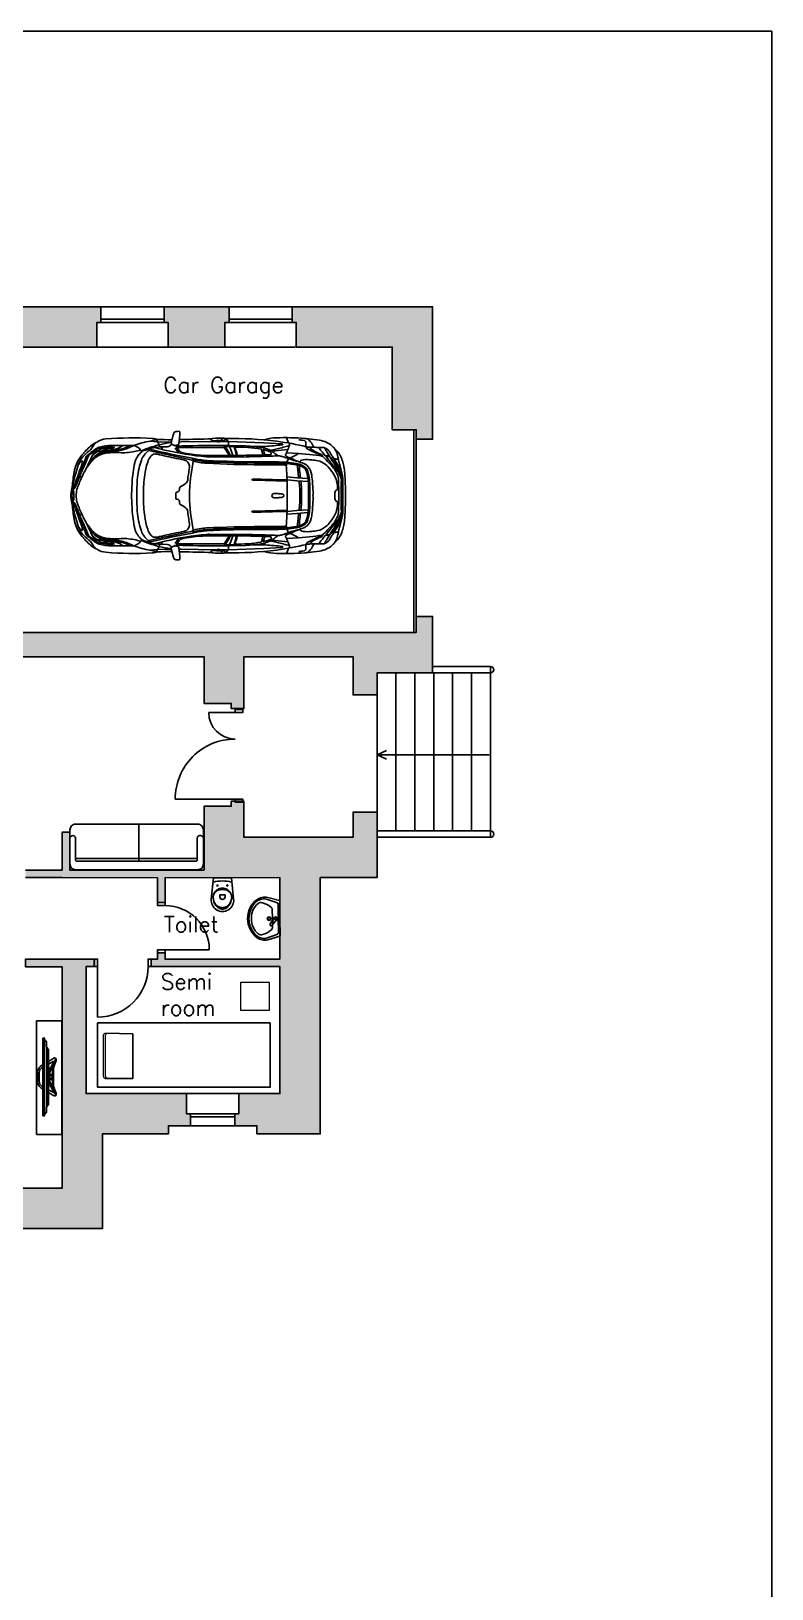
# Model space of a CAD drawing. Header units: inches. Extents: x 50528 to 135443, y 2123 to 51482.
# Drawn here: x 123708 to 135443, y 26802 to 51482 of the extents above; entities that cross this region are included whole.
import ezdxf

# ---------------------------------------------------------------- set-up
doc = ezdxf.new("R2010")
doc.units = ezdxf.units.IN
doc.header["$MEASUREMENT"] = 0
for name, color, linetype in [('furniture', 36, 'Continuous'), ('hatches', 8, 'Continuous'), ('Name', 70, 'Continuous'), ('stairs', 255, 'Continuous'), ('wall', 140, 'Continuous')]:
    doc.layers.add(name, color=color, linetype=linetype)
doc.styles.get("Standard").update_dxf_attribs({"font": 'simplex8.shx', "height": 250})

# ---------------------------------------------------------------- blocks, each defined once
blk = doc.blocks.new('door4')
at = {"color": 0}
for points in [[(-900, 0), (-900, 120), (-850, 120), (-850, 0), (-900, 0)], [(-50, 0), (-50, 120), (0, 120), (0, 0), (-50, 0)], [(-50, 0), (-50, -800)]]:
    blk.add_lwpolyline(points, dxfattribs=at)
blk.add_arc((-50, 0), 800, 180, 270, dxfattribs=at)
blk = doc.blocks.new('door2')
at = {"color": 0}
for points in [[(0, -50), (-120, -50), (-120, 0), (0, 0), (0, -50)], [(0, -50), (700, -50)], [(0, -800), (-120, -800), (-120, -750), (0, -750), (0, -800)]]:
    blk.add_lwpolyline(points, dxfattribs=at)
blk.add_arc((0, -50), 700, 270, 0, dxfattribs=at)
blk = doc.blocks.new('door3')
at = {"color": 0}
for points in [[(0, -50), (-120, -50), (-120, 0), (0, 0), (0, -50)], [(0, -50), (950, -50)], [(0, -1420), (-120, -1420), (-120, -1470), (0, -1470), (0, -1420)], [(0, -1420), (420, -1420)]]:
    blk.add_lwpolyline(points, dxfattribs=at)
for centre, radius, start, end in [((0, -50), 950, 270, 0), ((0, -1420), 420, 0, 90)]:
    blk.add_arc(centre, radius, start, end, dxfattribs=at)
blk = doc.blocks.new('*U6')
at = {"color": 0, "ltscale": 0.03}
blk.add_lwpolyline([(-275, 0), (-275, 0, -0.414214), (-365, 90), (-365, 631, -0.414214), (-275, 721), (-275, 721), (1659, 721, -0.414214), (1749, 631), (1749, 90, -0.414214), (1659, 0)], format="xyb", close=True, dxfattribs=at)
at = {"color": 0}
for points in [[(-275, 162), (-275, 496, 0.414214), (-320, 541), (-320, 541, 0.414214), (-365, 496)], [(1749, 496, 0.414214), (1704, 541), (1695, 541, 0.414214), (1650, 496), (1650, 426)], [(96, 135), (-257, 135, -0.414214), (-275, 153), (-275, 162, -0.414214), (-257, 180), (51, 180, -0.414214)], [(51, 180), (1632, 180, -0.414214), (1650, 162), (1650, 153, -0.414214), (1632, 135)], [(248, 135), (96, 135, -0.414214)]]:
    blk.add_lwpolyline(points, format="xyb", dxfattribs=at)
for points in [[(1650, 426), (1650, 153)], [(96, 135), (-257, 135)], [(1632, 135), (96, 135)]]:
    blk.add_lwpolyline(points, dxfattribs=at)
blk = doc.blocks.new('tv2')
at = {"color": 0}
blk.add_lwpolyline([(0, -900), (400, -900), (400, 900), (0, 900), (0, -900)], dxfattribs=at)
blk = doc.blocks.new('Commod')
at = {"color": 0}
for p, q in [((41, -270), (-41, -270)), ((-41, -270), (-41, -303)), ((41, -270), (41, -303))]:
    blk.add_line(p, q, dxfattribs=at)
blk.add_lwpolyline([(-141, 0), (141, 0), (177, -339, -1.109549), (-177, -339), (-141, 0)], format="xyb", dxfattribs=at)
for centre in [(-78, -123), (78, -123)]:
    blk.add_circle(centre, 9.95, dxfattribs=at)
for centre, radius, start, end in [((0, -615), 564, 74.7124, 105.2876), ((-9, -307), 138, 133.1854, 156.1873), ((-9, -307), 138, 133.1854, 156.1873), ((-26, -315), 124, 128.9942, 152.905), ((-3, -313), 146, 111.2448, 133.1854), ((-3, -313), 146, 111.2448, 133.1854), ((-10, -335), 149, 108.5391, 128.9942), ((0, -322), 156, 90, 111.2448), ((0, -322), 156, 90, 111.2448), ((0, -365), 180, 90, 108.5391), ((0, -322), 156, 68.7552, 90), ((0, -322), 156, 68.7552, 90), ((0, -365), 180, 71.4609, 90), ((3, -313), 146, 46.8146, 68.7552), ((3, -313), 146, 46.8146, 68.7552), ((10, -335), 149, 51.0058, 71.4609), ((9, -307), 138, 23.8127, 46.8146), ((9, -307), 138, 23.8127, 46.8146), ((26, -315), 124, 27.095, 51.0058), ((-17, -303), 129, 156.1873, 180), ((-17, -303), 129, 156.1873, 180), ((-50, -303), 96.8, 152.905, 180), ((109, -303), 256, 180, 197.3785), ((55, -303), 202, 180, 199.4203), ((55, -303), 202, 180, 199.4203), ((28, -313), 173, 199.4203, 220.4025), ((28, -313), 173, 199.4203, 220.4025), ((56, -320), 200, 197.3785, 217.0738), ((11, -327), 151, 220.4025, 244.0498), ((11, -327), 151, 220.4025, 244.0498), ((22, -346), 157, 217.0738, 241.268), ((0, -350), 125, 244.0498, 270), ((0, -350), 125, 244.0498, 270), ((0, -385), 112, 241.268, 270), ((0, -303), 41.2, 180, 0), ((0, -350), 125, 270, 295.9502), ((0, -350), 125, 270, 295.9502), ((0, -385), 112, 270, 298.732), ((-22, -346), 157, 298.732, 322.9262), ((-11, -327), 151, 295.9502, 319.5975), ((-11, -327), 151, 295.9502, 319.5975), ((-28, -313), 173, 319.5975, 340.5797), ((-28, -313), 173, 319.5975, 340.5797), ((-56, -320), 200, 322.9262, 342.6215), ((-109, -303), 256, 342.6215, 0), ((-55, -303), 202, 340.5797, 0), ((-55, -303), 202, 340.5797, 0), ((17, -303), 129, 0, 23.8127), ((17, -303), 129, 0, 23.8127), ((50, -303), 96.8, 0, 27.095)]:
    blk.add_arc(centre, radius, start, end, dxfattribs=at)
blk = doc.blocks.new('Basin')
at = {"color": 0}
for p, q in [((-266, 307), (-241, 338)), ((-262, -316), (-237, -347))]:
    blk.add_line(p, q, dxfattribs=at)
for points in [[(0, -3), (-2, 276, 0.349334), (-6, 281), (-193, 333, 0.210862), (-367, 294, 0.238221), (-511, -5, -0.006376)], [(-25, -3), (-26, 213, 0.390337), (-53, 253), (-214, 304, 0.183446), (-359, 277, 0.232242), (-490, -6, 0.646667)], [(-116, -4), (-120, 148, 0.204561), (-148, 183, 0.107345), (-276, 247, 0.24654), (-346, 237, 0.234802), (-452, -7, 0.791678)], [(0, 0), (2, -279, -0.349334), (-2, -284), (-189, -342, -0.210862), (-363, -305, -0.236938), (-511, -5, 0.006376)], [(-25, 0), (-24, -216, -0.390337), (-49, -256), (-210, -313, -0.183446), (-355, -287, -0.230237), (-490, -3, -0.646667)], [(-116, -1), (-118, -152, -0.218686), (-141, -188, -0.103144), (-273, -256, -0.24654), (-342, -247, -0.232404), (-452, -2, -0.791678)]]:
    blk.add_lwpolyline(points, format="xyb", dxfattribs=at)
for centre, radius in [((-170, -4), 29), ((-170, -4), 22), ((-66, -3), 16)]:
    blk.add_circle(centre, radius, dxfattribs=at)
blk = doc.blocks.new('Tape')
at = {"color": 0}
for p, q in [((0, 28), (117, 20)), ((0, -28), (117, -20))]:
    blk.add_line(p, q, dxfattribs=at)
for centre, radius, start, end in [((0, 0), 27.5, 45.2651, 314.7349), ((0, 0), 24.5, 55.034, 65.9105), ((15, 22), 2, 235.034, 267.8471), ((117, 0), 20, 270, 90), ((0, 0), 24.5, 294.0895, 304.966), ((15, -22), 2, 92.1529, 124.966)]:
    blk.add_arc(centre, radius, start, end, dxfattribs=at)
blk.add_ellipse((0, 0), major_axis=(90.3, 0), ratio=0.221476, start_param=4.880525, end_param=7.685846, dxfattribs=at)
blk.add_ellipse((70, 0), major_axis=(-10, 0), ratio=0.2, dxfattribs=at)

msp = doc.modelspace()

# ---------------------------------------------------------------- hatches: boundary and pattern name
at = {"layer": 'hatches'}
h = msp.add_hatch(color=256, dxfattribs=at)
h.paths.add_polyline_path([(124814, 47116), (122654, 47116), (122654, 45410), (121810, 45410), (121810, 45160), (121875, 45160), (121875, 44770), (122979, 44770), (122979, 44370), (123294, 44370), (123294, 46476), (124749, 46476), (124749, 46866), (124814, 46866), (124814, 47116)])
h.paths.add_polyline_path([(125879, 46476), (125879, 46866), (125814, 46866), (125814, 47116), (126844, 47116), (126844, 46866), (126779, 46866), (126779, 46476)])
h.paths.add_polyline_path([(127909, 46476), (127909, 46866), (127844, 46866), (127844, 47116), (130069, 47116), (130069, 45016), (129809, 45016), (129809, 45166), (129429, 45166), (129429, 46476)])
h.paths.add_polyline_path([(123294, 43470), (123294, 41955), (129809, 41955), (129809, 42210), (130069, 42210), (130069, 41315), (129189, 41315), (129189, 40965), (128809, 40965), (128809, 41570), (127079, 41570), (127079, 40750), (126879, 40750), (126879, 40830), (126449, 40830), (126449, 41570), (124559, 41570), (124559, 41570), (124179, 41570), (124179, 41570), (122979, 41570), (122979, 43470)])
h.paths.add_polyline_path([(123619, 38070), (123619, 38190), (124199, 38190), (124199, 38790), (124319, 38790), (124319, 38190), (126449, 38190), (126449, 39200), (126879, 39200), (126879, 39280), (127079, 39280), (127079, 38710), (128809, 38710), (128809, 39110), (129189, 39110), (129189, 38070), (128289, 38070), (128289, 34010), (127284, 34010), (127284, 34140), (126933, 34140), (126933, 34330), (126998, 34330), (126998, 34650), (127649, 34650), (127649, 36660), (125609, 36660), (125609, 36780), (125709, 36778), (125709, 36878), (125829, 36878), (125829, 36778), (127649, 36780), (127649, 38070), (125829, 38068), (125829, 37678), (125709, 37678), (125709, 38068), (124199, 38070)])
h.paths.add_polyline_path([(125883, 34010), (124838, 34010), (124838, 32510), (123063, 32510), (123063, 32760), (123128, 32760), (123128, 33150), (124199, 33150), (124199, 36659), (123619, 36659), (123619, 36779), (124709, 36779), (124709, 36660), (124579, 36660), (124579, 34650), (126168, 34650), (126168, 34330), (126233, 34330), (126233, 34140), (125883, 34140)])
h.paths.add_polyline_path([(119549, 38860), (119549, 34650), (118979, 34650), (118979, 34260), (118914, 34260), (118914, 34010), (119289, 34010), (119289, 32510), (121064, 32510), (121064, 32760), (120999, 32760), (120999, 33150), (119929, 33150), (119929, 37420), (122499, 37420), (122499, 36659), (122719, 36659), (122719, 36779), (122619, 36779), (122619, 38070), (122719, 38070), (122719, 38190), (122499, 38190), (122499, 37540), (119929, 37540), (119929, 38860)])
h.paths.add_polyline_path([(116349, 33690), (116349, 34010), (116083, 34010), (116083, 34260), (116148, 34260), (116148, 34650), (116268, 34650), (117449, 34650), (117449, 34260), (117514, 34260), (117514, 34010), (117249, 34010), (117249, 33690)])
h.paths.add_polyline_path([(114684, 34010), (113409, 34010), (113409, 35185), (113659, 35185), (113659, 35120), (114049, 35120), (114049, 34650), (114619, 34650), (114619, 34260), (114684, 34260)])
h.paths.add_polyline_path([(112524, 37750), (114049, 37750), (114049, 36650), (113659, 36650), (113659, 36585), (113409, 36585), (113409, 37110), (112459, 37110), (112459, 37360), (112524, 37360), (112524, 37750)])
h.paths.add_polyline_path([(110459, 39110), (110459, 40310), (110709, 40310), (110709, 40245), (111099, 40245), (111099, 39175), (110709, 39175), (110709, 39110)])
h.paths.add_polyline_path([(112524, 41670), (112524, 42060), (112459, 42060), (112459, 42309), (113409, 42308), (113409, 42835), (113659, 42835), (113659, 42770), (114049, 42770), (114049, 41670)])
h.paths.add_polyline_path([(114049, 44300), (113659, 44300), (113659, 44235), (113409, 44235), (113409, 45410), (114699, 45410), (114699, 45160), (114634, 45160), (114634, 44770), (114049, 44770)])
h.paths.add_polyline_path([(116098, 45410), (117499, 45410), (117499, 45160), (117434, 45160), (117434, 44770), (116163, 44770), (116163, 45160), (116098, 45160)])
h.paths.add_polyline_path([(118899, 45410), (120810, 45410), (120810, 45160), (120745, 45160), (120745, 44770), (120189, 44770), (120189, 41580), (119930, 41580), (119930, 40560), (119550, 40560), (119550, 41670), (118877, 41670), (118877, 41770), (119550, 41770), (119549, 44770), (118964, 44770), (118964, 45160), (118899, 45160), (118899, 45410)])
h.paths.add_polyline_path([(121244, 47115), (120724, 47115), (120724, 46735), (121244, 46735)])
h.paths.add_polyline_path([(117614, 47116), (117094, 47116), (117094, 46736), (117614, 46736)])
edge = h.paths.add_edge_path()
edge.add_line((117094, 47116), (122654, 47116))

# ---------------------------------------------------------------- linework, layer by layer
for p, q in [((101411, 51482), (135443, 51482)), ((135443, 51482), (135443, 2123))]:
    msp.add_line(p, q)
at = {"layer": 'furniture', "color": 4}
for p, q in [((125413, 38913, 0), (125413, 38327, 0)), ((125320, 35596, 0), (125110, 35600, 0)), ((125320, 34886, 0), (125320, 35596, 0)), ((123893, 34912, 0), (123893, 35521, 0)), ((123898, 34912, 0), (123898, 35528, 0)), ((123922, 34912, 0), (123922, 35526, 0)), ((123956, 34912, 0), (123956, 35385, 0)), ((123973, 34912, 0), (123973, 35301, 0)), ((123985, 34912, 0), (123985, 35344, 0)), ((124062, 34912, 0), (124062, 35051, 0)), ((123893, 34912, 0), (123893, 34303, 0)), ((123898, 34912, 0), (123898, 34297, 0)), ((123922, 34912, 0), (123922, 34299, 0)), ((123956, 34912, 0), (123956, 34439, 0)), ((123973, 34912, 0), (123973, 34523, 0)), ((123985, 34912, 0), (123985, 34480, 0)), ((124062, 34912, 0), (124062, 34774, 0)), ((125107, 34886, 0), (125320, 34886, 0))]:
    msp.add_line(p, q, dxfattribs=at)
at = {"layer": 'furniture', "color": 11, "true_color": 0xf27172, "elevation": 5120}
for points in [[(125937, 45009, -0.009311), (125709, 45013, -0.07003), (125688, 45017, 0.0637), (125626, 45028, 0.03663), (124890, 45020, 0.116961), (124765, 44979, -0.022542), (124739, 44964, 0.103131), (124576, 44836, 0.003136), (124554, 44810, -0.019596), (124536, 44789, 0.106681), (124415, 44593, 0.051662), (124384, 44466, 0.002482), (124355, 44238, -0.092003), (124348, 44217, 0.088058), (124345, 44207, 0.034532), (124339, 44122, 0.034532), (124345, 44037, 0.088058), (124348, 44028, -0.092003), (124355, 44007, 0.002482), (124384, 43779, 0.051662), (124415, 43651, 0.106681), (124536, 43455, -0.019596), (124554, 43435, 0.003136), (124576, 43408, 0.103131), (124739, 43280, -0.022542), (124765, 43266, 0.116961), (124890, 43225, 0.03663), (125626, 43216, 0.0637), (125688, 43228, -0.07003), (125709, 43232, -0.009311), (125937, 43236)], [(124454, 44604), (124471, 44649, -0.093456), (124521, 44730, -0.040562), (124623, 44826, 0.054643), (124652, 44855, 0.033795), (124695, 44915, -0.059065), (124729, 44959, -2.430654)], [(125441, 44844), (125436, 44852, 0.11673), (125409, 44881, 0.063772), (125335, 44917), (125275, 44918), (124984, 44918, 0.063762), (124787, 44892, 0.080098), (124752, 44877, 0.040822), (124593, 44754, 0.116409), (124574, 44727, 0.028976), (124494, 44478, -0.047989), (124473, 44421, 0.587017), (124477, 44416, 0.064952), (124514, 44425, -0.273557)], [(124862, 44841), (124907, 44842, 0.043584), (125026, 44855, 0.093927), (125149, 44905, 0.247859), (125156, 44918, -4.706778)], [(125743, 44894, -0.086257), (125742, 44914, 0.15192), (125739, 44929, 0.015486), (125728, 44948, 0.018291), (125703, 44988, -0.154816), (125698, 45001), (125698, 45014), (125676, 45007, -0.029897), (125593, 44986, 0.039738), (125335, 44917), (125265, 44885, -0.080933), (125067, 44831, -0.002976), (124912, 44816)], [(125275, 44918), (125224, 44893, -0.073558), (125116, 44858, -0.024045), (124921, 44836, 4.409402)], [(125454, 44833), (125503, 44852, -0.026881), (125739, 44929, -0.04188), (125929, 44962, 15.276735)], [(125759, 44894), (125867, 44896, 0.318941), (125932, 44944), (125938, 44939, 0.173958), (125988, 44919), (125988, 44903)], [(125988, 44919), (126031, 44927, 0.321109), (126049, 44945, 0.03919), (126062, 45131, 0.417944), (126051, 45142, 0.020655), (125999, 45138, 0.30965), (125969, 45113, -0.013016), (125963, 45095, 0.009493), (125930, 44980, -0.011712), (125930, 44980, 0.110346), (125932, 44944, 0.72787)], [(126764, 44887), (126441, 44885, -0.005802), (126025, 44886, 0.076641), (126015, 44885), (126014, 44891, -0.165138), (126016, 44904, -0.273954), (126023, 44908, 0.006529), (126187, 44911, -0.01105), (126840, 44918), (127104, 44909, -0.039755), (127386, 44878, -0.112776), (127552, 44805, 0.004363), (127623, 44753)], [(126057, 45010, 0.001433), (126092, 45011, -0.00083), (126567, 45022)], [(126560, 45011, -0.275975), (126572, 45025, -0.065862), (126588, 45028, -0.024869), (126752, 45032, -0.059933), (126769, 45030, -0.352316), (126783, 45011, -0.197151), (126778, 44999, -0.202677), (126767, 44995, 0.027991), (126733, 44995, 0.172557), (126723, 44992, -0.191184), (126679, 44975, -0.094288), (126612, 44989, 0.13496), (126591, 44992, -0.101005), (126570, 44995, -0.298525), (126560, 45011, -1.712694)], [(126595, 44992), (126644, 44995, -0.029169), (126728, 44994), (126728, 45033)], [(126706, 44980), (126831, 44980), (127394, 44960), (127680, 44945, -0.167031), (127693, 44940, -0.435773), (127693, 44930, -0.168561), (127686, 44927, -0.01424), (127418, 44903, -0.024778), (127234, 44901)], [(126776, 45027, -0.000034), (126795, 45027, -0.037427), (127602, 44984, -0.029825), (128072, 44895), (128070, 44892, 0.358539), (128071, 44874, 0.025895), (128081, 44864), (128165, 44823, 0.037833), (128310, 44765, -0.202831), (128324, 44752, -0.101911), (128327, 44743)], [(126795, 45027), (126825, 44993, -0.167542), (126832, 44975, 0.100489), (126833, 44970, -0.137976), (126837, 44948, 0.106318), (126840, 44918, 0.026864), (126847, 44902, 0.00964), (126851, 44894, -0.038663), (126900, 44775, -0.077386), (126902, 44760), (126853, 44760)], [(127394, 43238), (127417, 43232, 0.052958), (127594, 43206, 0.032537), (128044, 43217, 0.003356), (128100, 43222, 0.010682), (128277, 43244, 0.144235), (128479, 43337, 0.08662), (128530, 43401, 0.069683), (128563, 43487, 0.002865), (128580, 43561, -0.014881), (128599, 43636, 0.002638), (128621, 43718, 0.066098), (128646, 43904), (128646, 44122), (128646, 44341, 0.066098), (128621, 44527, 0.002638), (128599, 44608, -0.014881), (128580, 44684, 0.002865), (128563, 44757, 0.069683), (128530, 44844, 0.08662), (128479, 44907, 0.144235), (128277, 45000, 0.010682), (128100, 45022, 0.003356), (128044, 45028, 0.032537), (127594, 45039, 0.052958), (127417, 45013), (127394, 45007)], [(127799, 43291), (127801, 43304, 0.106281), (127799, 43330, 0.047446), (127768, 43412, -0.012702), (127740, 43472, -0.409735), (127750, 43498, -0.008792), (127970, 43592), (127970, 43585, 0.261148), (127980, 43568, 0.104571), (128018, 43555, 0.060362), (128153, 43555, 0.013668), (128249, 43569, 0.133483), (128369, 43626, 0.099322), (128518, 43816, 0.12096), (128563, 44013, 0.269318), (128555, 44028, -0.234696), (128521, 44077, -0.038963), (128518, 44117), (128518, 44122), (128518, 44128, -0.038963), (128521, 44168, -0.234696), (128555, 44217, 0.269318), (128563, 44231, 0.12096), (128518, 44429, 0.099322), (128369, 44619, 0.133483), (128249, 44675, 0.013668), (128153, 44689, 0.060362), (128018, 44690, 0.104571), (127980, 44677, 0.261148), (127970, 44660), (127970, 44652, -0.008792), (127750, 44746, -0.409735), (127740, 44772, -0.012702), (127768, 44833, 0.047446), (127799, 44915, 0.106281), (127801, 44941), (127799, 44954)], [(127748, 45042), (127758, 45029), (127779, 44971, -0.062082), (127782, 44956, 0.671057)], [(128363, 44874, 0.28474), (128363, 44865, -0.016476), (128394, 44815, 0.057338), (128485, 44691, 0.081866), (128510, 44672, 0.314251), (128519, 44673, 0.368457), (128521, 44683, 0.001254), (128428, 44827, 0.094644), (128393, 44864, 0.147455), (128365, 44874, -0.267647), (128362, 44876, 0.057019), (128360, 44880, 0.215397), (128349, 44885, -0.0081), (128270, 44886, 0.011896), (128190, 44888, -0.009663), (128111, 44889, -0.042089), (128089, 44891), (128072, 44895), (128064, 44901, -0.262246), (128059, 44914, 0.101368), (128058, 44971, 0.324273), (128026, 44998, -0.035528), (127950, 45009)], [(128100, 45022), (128109, 45006, 0.062718), (128121, 44992, -0.089342), (128173, 44919, 0.022882), (128190, 44888, 0.75567)], [(124473, 43825), (124417, 43968, 0.057821), (124401, 44000, 0.0427), (124381, 44024, 0.716349), (124373, 44020, 0.012702), (124376, 43998, 0.058481), (124383, 43977, -0.029097), (124524, 43581, -0.39851), (124520, 43573, -0.251832), (124508, 43575, -0.08759), (124465, 43621, -0.06606), (124446, 43661, -0.023575), (124372, 43935, -0.040501), (124362, 44013, -0.190277), (124370, 44038), (124375, 44042, 0.149723), (124382, 44057, 0.056236), (124386, 44112), (124386, 44122), (124386, 44132, 0.056236), (124382, 44187, 0.149723), (124375, 44202), (124370, 44207, -0.190277), (124362, 44231, -0.040501), (124372, 44309, -0.023575), (124446, 44583, -0.06606), (124465, 44623, -0.08759), (124508, 44670, -0.251832), (124520, 44672, -0.39851), (124524, 44664, -0.029097), (124383, 44268, 0.058481), (124376, 44246, 0.012702), (124373, 44225, 0.716349), (124381, 44221, 0.0427), (124401, 44245, 0.057821), (124417, 44276), (124473, 44419)], [(125456, 44813), (125457, 44825, 0.292593), (125454, 44833), (125441, 44844, -0.018071), (125343, 44820, -0.069285), (125102, 44805, 0.069696), (124870, 44790, 0.157946), (124682, 44683, 0.081099), (124514, 44425, 0.01749), (124441, 44244, 0.087033), (124424, 44147), (124424, 44122), (124424, 44098, 0.087033), (124441, 44001, 0.01749), (124514, 43820, 0.081099), (124682, 43561, 0.157946), (124870, 43455, 0.069696), (125102, 43440, -0.069285), (125343, 43425, -0.018071), (125441, 43401), (125454, 43411, 0.292593), (125457, 43420), (125456, 43431)], [(124487, 44450), (124551, 44600, -0.0045), (124618, 44752, -0.167783), (124639, 44775), (124742, 44855, -0.739532), (124747, 44852, -0.066527), (124742, 44842, -0.057964), (124731, 44828, 0.079579), (124679, 44760, 0.002116), (124579, 44547, -0.059447), (124579, 44547, 3.113182)], [(124608, 44609), (124654, 44677, -0.135823), (124802, 44800, -0.074307), (124892, 44825, -0.338709)], [(124687, 44689), (124732, 44734, -0.184956), (124911, 44816, 0.783975), (124912, 44820, 0.028457), (124896, 44827, -0.064912), (124870, 44839, 0.245398), (124855, 44840, -0.085948), (124767, 44820, 0.142988), (124743, 44812, 0.0907), (124666, 44732, 2.92805)], [(124743, 44812), (124783, 44842, -0.140737), (124841, 44865, -0.015239), (125009, 44875, 0.242644), (125018, 44880, 0.143725), (125023, 44896, -1.381825)], [(124744, 44856, -0.10047), (124799, 44876, -0.02592), (125009, 44897, 0.016121)], [(126274, 44666, 0.024558), (126280, 44681, 0.456129), (126260, 44714, -0.014138), (125589, 44857, 0.107209), (125569, 44857, 0.034272), (125501, 44839, 0.088469), (125461, 44818, 0.166615), (125351, 44643, 0.047449), (125309, 44336), (125300, 44122), (125309, 43909, 0.047449), (125351, 43601, 0.166615), (125461, 43427, 0.088469), (125501, 43405, 0.034272), (125569, 43387, 0.107209), (125589, 43388, -0.014138), (126260, 43530, 0.456129), (126280, 43564, 0.024558), (126274, 43578)], [(125659, 44885), (125640, 44882, 0.085034), (125577, 44859, 3.811003)], [(125659, 43360), (125827, 43400, -0.035666), (126484, 43508, -0.021182), (126536, 43511), (127117, 43506, -0.008722), (127512, 43496, 0.002553), (127623, 43492, 0.038675), (127643, 43493, 0.053583), (127699, 43506, 0.001736), (127790, 43538, -0.023323), (127953, 43587, 0.052624), (128050, 43624, 0.109515), (128094, 43659, 0.137615), (128154, 43800, 0.022023), (128173, 44030, 0.019647), (128173, 44122, 0.019647), (128173, 44214, 0.022023), (128154, 44445, 0.137615), (128094, 44586, 0.109515), (128050, 44621, 0.052624), (127953, 44657, -0.023323), (127790, 44707, 0.001736), (127699, 44739, 0.053583), (127643, 44752, 0.038675), (127623, 44753, 0.002553), (127512, 44749, -0.008722), (127117, 44739), (126536, 44734, -0.021182), (126484, 44737, -0.035666), (125827, 44845), (125659, 44885), (125723, 44892, -0.028242), (125760, 44894), (125770, 44887, -0.100926), (125779, 44878, -0.127171), (125788, 44854)], [(126015, 44885), (126060, 44827, 0.115192), (126081, 44810, 0.062311), (126097, 44805, 0.031843), (126399, 44763, 0.016489), (126517, 44758, 0.006029), (126853, 44760, 0.527865), (126860, 44771), (126838, 44812, 0.045025), (126784, 44896, 0.37601), (126776, 44897, -0.00646), (126765, 44891, 0.47174), (126764, 44887), (126786, 44856, -0.034018), (126833, 44777, -0.523566), (126824, 44760, 85.809122)], [(126260, 43530), (126382, 43552, -0.031146), (126492, 43565, -0.014222), (127350, 43586, 0.008714), (127717, 43591, 0.020103), (127757, 43594, 0.002723), (127911, 43612, 0.169476), (128066, 43688, 0.1097), (128080, 43711, 0.086028), (128123, 43963, -0.001714), (128123, 44122, -0.001714), (128123, 44281, 0.086028), (128080, 44534, 0.1097), (128066, 44556, 0.169476), (127911, 44632, 0.002723), (127757, 44651, 0.020103), (127717, 44653, 0.008714), (127350, 44658, -0.014222), (126492, 44680, -0.031146), (126382, 44692), (126260, 44714)], [(126281, 44690), (126378, 44673, 0.031146), (126491, 44660, 0.014222), (127350, 44639, -0.008714), (127716, 44634, -0.020103), (127755, 44631, -0.002723), (127909, 44613, -0.169476), (128052, 44542, -0.1097), (128061, 44527, -0.086028), (128103, 44282, 0.001714), (128103, 44122)], [(126779, 44898), (126847, 44902), (126878, 44902, -0.017468), (126910, 44901, -0.195462), (126927, 44893, -0.086896), (126945, 44864, -0.041941), (126974, 44775, 0.050712), (126976, 44768, 0.218956), (126985, 44760)], [(126902, 44760), (127076, 44761, 0.006664), (127381, 44766, 0.002058), (127503, 44771, 0.333932), (127508, 44775, 0.100896), (127509, 44802, 0.194541), (127504, 44810, 0.076822), (127481, 44822, 0.004957), (127386, 44854), (127410, 44767)], [(126924, 44896), (126931, 44872, -0.005421), (126940, 44845, -0.026611), (126952, 44794, -0.036552), (126955, 44765, -0.012721), (126955, 44760, 0.591068)], [(127381, 44766), (127358, 44853, 0.230209), (127353, 44859, 0.051343), (126931, 44889, 10.057903)], [(127497, 44840), (127605, 44864, 0.01647), (127799, 44915, 6.898067)], [(128128, 44888), (128129, 44880, 0.226853), (128138, 44865, 0.011078), (128184, 44835, 0.046224), (128297, 44778, -0.175407), (128322, 44756, 0.50958)], [(128276, 44886), (128275, 44881, 0.205521), (128278, 44868, 0.0271), (128369, 44754), (128436, 44751)], [(128441, 44745), (128391, 44743, 0.680718), (128387, 44732), (128425, 44684), (128482, 44611, -0.029428), (128546, 44515, 0.313373), (128553, 44512, -0.015029), (128566, 44514, 0.481921), (128567, 44517, 0.008956), (128479, 44681, 0.074588), (128456, 44712, -0.064561), (128435, 44738, -9.735353)], [(128479, 43337), (128542, 43402, 0.056362), (128595, 43469, 0.062248), (128638, 43563, 0.018505), (128664, 43659, 0.056994), (128676, 43766), (128686, 44022), (128689, 44122), (128686, 44223), (128676, 44479, 0.056994), (128664, 44586, 0.018505), (128638, 44681, 0.062248), (128595, 44775, 0.056362), (128542, 44842), (128479, 44907)], [(128507, 44704), (128518, 44704, -0.027111), (128530, 44704, -0.085514), (128578, 44692, -2.092554)], [(128510, 44672), (128551, 44600, -0.029527), (128592, 44516, -0.017872), (128618, 44447, -0.056397), (128628, 44402, -0.06867)], [(126274, 44666), (126374, 44648, 0.031146), (126489, 44635, 0.014222), (127350, 44613, -0.008714), (127715, 44608, -0.020103), (127752, 44606)], [(127929, 44610), (127929, 44578, 0.02338), (127934, 44518, -0.008758), (127946, 44401)], [(127957, 44610), (127958, 44579, 0.02338), (127962, 44521, -0.008704), (127974, 44404), (127975, 44399)], [(128567, 44515), (128588, 44476, -0.093844), (128623, 44364, 1.241044)], [(128637, 43788), (128628, 43843, -0.026624), (128623, 43881, -0.01507), (128621, 43938), (128621, 44122), (128621, 44306, -0.01507), (128623, 44364, -0.026624), (128628, 44402), (128637, 44456)], [(124370, 44207), (124366, 44205, 0.16165), (124362, 44200, 0.09434), (124357, 44180, 0.09434)], [(127762, 44354), (127242, 44368, -0.051181), (127210, 44371, -0.822461), (127210, 44380, -0.052327), (127244, 44383, -0.002823), (127534, 44377), (127762, 44371), (127916, 44357), (128100, 44345)], [(127953, 43890), (127953, 43890, 0.040748), (127963, 44122, 0.040748), (127953, 44354), (127953, 44354)], [(127981, 44352, -0.03983), (127991, 44121)], [(124370, 44038), (124366, 44040, -0.16165), (124362, 44045, -0.09434), (124357, 44065, -0.09434)], [(126281, 43554), (126378, 43572, -0.031146), (126491, 43585, -0.014222), (127350, 43606, 0.008714), (127716, 43611, 0.020103), (127755, 43614, 0.002723), (127909, 43632, 0.169476), (128052, 43702, 0.1097), (128061, 43717, 0.086028), (128103, 43963, -0.001714), (128103, 44122)], [(127981, 43892, 0.03983), (127991, 44123)], [(125441, 43401), (125436, 43393, -0.11673), (125409, 43363, -0.063772), (125335, 43327), (125275, 43327), (124984, 43327, -0.063762), (124787, 43352, -0.080098), (124752, 43368, -0.040822), (124593, 43490, -0.116409), (124574, 43517, -0.028976), (124494, 43767, 0.047989), (124473, 43824, -0.587017), (124477, 43829, -0.064952), (124514, 43820, 0.273557)], [(124487, 43794), (124551, 43645, 0.0045), (124618, 43492, 0.167783), (124639, 43469), (124742, 43389, 0.739532), (124747, 43393, 0.066527), (124742, 43403, 0.057964), (124731, 43417, -0.079579), (124679, 43485, -0.002116), (124579, 43698, 0.059447), (124579, 43698, -3.113182)], [(127762, 43890), (127242, 43877, 0.051181), (127210, 43874, 0.822461), (127210, 43864, 0.052327), (127244, 43861, 0.002823), (127534, 43867), (127762, 43873), (127916, 43888), (128100, 43899)], [(127929, 43635), (127929, 43667, -0.02338), (127934, 43727, 0.008758), (127946, 43843)], [(127957, 43634), (127958, 43666, -0.02338), (127962, 43723, 0.008704), (127974, 43840), (127975, 43845)], [(128441, 43500), (128391, 43501, -0.680718), (128387, 43512), (128425, 43561), (128482, 43634, 0.029428), (128546, 43729, -0.313373), (128553, 43732, 0.015029), (128566, 43730, -0.481921), (128567, 43728, -0.008956), (128479, 43563, -0.074588), (128456, 43532, 0.064561), (128435, 43506, 9.735353)], [(128510, 43572), (128551, 43644, 0.029527), (128592, 43729, 0.017872), (128618, 43797, 0.056397), (128628, 43843, 0.06867)], [(128567, 43729), (128588, 43769, 0.093844), (128623, 43881, -1.241044)], [(124454, 43641), (124471, 43596, 0.093456), (124521, 43514, 0.040562), (124623, 43419, -0.054643), (124652, 43389, -0.033795), (124695, 43329, 0.059065), (124729, 43286, 2.430654)], [(124608, 43635), (124654, 43568, 0.135823), (124802, 43445, 0.074307), (124892, 43419, 0.338709)], [(124687, 43556), (124732, 43510, 0.184956), (124911, 43429, -0.783975), (124912, 43424, -0.028457), (124896, 43418, 0.064912), (124870, 43406, -0.245398), (124855, 43404, 0.085948), (124767, 43424, -0.142988), (124743, 43433, -0.0907), (124666, 43513, -2.92805)], [(126764, 43357), (126441, 43360, 0.005802), (126025, 43358, -0.076641), (126015, 43360), (126014, 43353, 0.165138), (126016, 43340, 0.273954), (126023, 43336, -0.006529), (126187, 43333, 0.01105), (126840, 43327), (127104, 43335, 0.039755), (127386, 43366, 0.112776), (127552, 43440, -0.004363), (127623, 43492)], [(126015, 43360), (126060, 43417, -0.115192), (126081, 43435, -0.062311), (126097, 43440, -0.031843), (126399, 43481, -0.016489), (126517, 43486, -0.006029), (126853, 43485, -0.527865), (126860, 43473), (126838, 43432, -0.045025), (126784, 43349, -0.37601), (126776, 43347, 0.00646), (126765, 43354, -0.47174), (126764, 43357), (126786, 43389, 0.034018), (126833, 43468, 0.523566), (126824, 43485, -85.809122)], [(126274, 43579), (126374, 43597, -0.031146), (126489, 43610, -0.014222), (127350, 43631, 0.008714), (127715, 43636, 0.020103), (127752, 43639)], [(126776, 43218, 0.000034), (126795, 43217, 0.037427), (127602, 43261, 0.029825), (128072, 43350), (128070, 43353, -0.358539), (128071, 43371, -0.025895), (128081, 43380), (128165, 43422, -0.037833), (128310, 43480, 0.202831), (128324, 43492, 0.101911), (128327, 43502)], [(126779, 43346), (126847, 43343), (126878, 43343, 0.017468), (126910, 43344, 0.195462), (126927, 43352, 0.086896), (126945, 43380, 0.041941), (126974, 43469, -0.050712), (126976, 43477, -0.218956), (126985, 43484)], [(126795, 43217), (126825, 43251, 0.167542), (126832, 43270, -0.100489), (126833, 43275, 0.137976), (126837, 43297, -0.106318), (126840, 43327, -0.026864), (126847, 43343, -0.00964), (126851, 43351, 0.038663), (126900, 43470, 0.077386), (126902, 43485), (126853, 43485)], [(126902, 43485), (127076, 43484, -0.006664), (127381, 43478, -0.002058), (127503, 43474, -0.333932), (127508, 43470, -0.100896), (127509, 43443, -0.194541), (127504, 43435, -0.076822), (127481, 43422, -0.004957), (127386, 43391), (127410, 43477)], [(126924, 43349), (126931, 43372, 0.005421), (126940, 43400, 0.026611), (126952, 43451, 0.036552), (126955, 43479, 0.012721), (126955, 43485, -0.591068)], [(127381, 43478), (127358, 43392, -0.230209), (127353, 43386, -0.051343), (126931, 43355, -10.057903)], [(128363, 43371, -0.28474), (128363, 43380, 0.016476), (128394, 43429, -0.057338), (128485, 43553, -0.081866), (128510, 43572, -0.314251), (128519, 43571, -0.368457), (128521, 43562, -0.001254), (128428, 43417, -0.094644), (128393, 43380, -0.147455), (128365, 43371, 0.267647), (128362, 43369, -0.057019), (128360, 43365, -0.215397), (128349, 43360, 0.0081), (128270, 43358, -0.011896), (128190, 43357, 0.009663), (128111, 43356, 0.042089), (128089, 43353), (128072, 43350), (128064, 43344, 0.262246), (128059, 43330, -0.101368), (128058, 43274, -0.324273), (128026, 43247, 0.035528), (127950, 43235)], [(128128, 43356), (128129, 43365, -0.226853), (128138, 43380, -0.011078), (128184, 43410, -0.046224), (128297, 43466, 0.175407), (128322, 43488, -0.50958)], [(128276, 43358), (128275, 43363, -0.205521), (128278, 43376, -0.0271), (128369, 43491), (128436, 43494)], [(128507, 43541), (128518, 43541, 0.027111), (128530, 43541, 0.085514), (128578, 43552, 2.092554)], [(124743, 43433), (124783, 43403, 0.140737), (124841, 43380, 0.015239), (125009, 43370, -0.242644), (125018, 43365, -0.143725), (125023, 43349, 1.381825)], [(124744, 43389, 0.10047), (124799, 43369, 0.02592), (125009, 43348, -0.016121)], [(124862, 43403), (124907, 43402, -0.043584), (125026, 43389, -0.093927), (125149, 43340, -0.247859), (125156, 43327, 4.706778)], [(125743, 43351, 0.086257), (125742, 43331, -0.15192), (125739, 43316, -0.015486), (125728, 43296, -0.018291), (125703, 43257, 0.154816), (125698, 43244), (125698, 43231), (125676, 43238, 0.029897), (125593, 43258, -0.039738), (125335, 43327), (125265, 43359, 0.080933), (125067, 43413, 0.002976), (124912, 43429)], [(125275, 43327), (125224, 43352, 0.073558), (125116, 43387, 0.024045), (124921, 43409, -4.409402)], [(125454, 43411), (125503, 43392, 0.026881), (125739, 43316, 0.04188), (125929, 43283, -15.276735)], [(125577, 43386, 0.085034), (125640, 43363), (125659, 43360), (125723, 43353, 0.028242), (125760, 43351), (125770, 43358, 0.100926), (125779, 43367, 0.127171), (125788, 43391)], [(125759, 43351), (125867, 43348, -0.318941), (125932, 43300), (125938, 43306, -0.173958), (125988, 43325), (125988, 43342)], [(125988, 43325), (126031, 43317, -0.321109), (126049, 43299, -0.03919), (126062, 43114, -0.417944), (126051, 43103, -0.020655), (125999, 43106, -0.30965), (125969, 43132, 0.013016), (125963, 43150, -0.009493), (125930, 43264, 0.011712), (125930, 43264, -0.110346), (125932, 43300, -0.72787)], [(126057, 43235, -0.001433), (126092, 43234, 0.00083), (126567, 43222)], [(126560, 43234, 0.275975), (126572, 43220, 0.065862), (126588, 43216, 0.024869), (126752, 43212, 0.059933), (126769, 43215, 0.352316), (126783, 43234, 0.197151), (126778, 43245, 0.202677), (126767, 43249, -0.027991), (126733, 43249, -0.172557), (126723, 43253, 0.191184), (126679, 43270, 0.094288), (126612, 43256, -0.13496), (126591, 43252, 0.101005), (126570, 43250, 0.298525), (126560, 43234, 1.712694)], [(126595, 43252), (126644, 43250, 0.029169), (126728, 43250), (126728, 43212)], [(126706, 43264), (126831, 43264), (127394, 43285), (127680, 43299, 0.167031), (127693, 43304, 0.435773), (127693, 43314, 0.168561), (127686, 43318, 0.01424), (127418, 43342, 0.024778), (127234, 43344)], [(127497, 43405), (127605, 43381, -0.01647), (127799, 43330, -6.898067)], [(127748, 43203), (127758, 43216), (127779, 43273, 0.062082), (127782, 43288, -0.671057)], [(128100, 43222), (128109, 43238, -0.062718), (128121, 43252, 0.089342), (128173, 43325, -0.022882), (128190, 43357, -0.75567)]]:
    msp.add_lwpolyline(points, format="xyb", dxfattribs=at)
for points in [[(125593, 44986), (125711, 44975), (125929, 44969)], [(126053, 44972), (126085, 44973), (126624, 44980), (126636, 44980)], [(125988, 44882), (126042, 44799)], [(127516, 44829), (127779, 44856)], [(127945, 44789), (127754, 44803)], [(128521, 44682), (128621, 44527)], [(127761, 44418), (127919, 44403), (128096, 44392)], [(127761, 43827), (127919, 43842), (128096, 43853)], [(128521, 43563), (128621, 43718)], [(125988, 43363), (126042, 43446)], [(127945, 43455), (127754, 43442)], [(125593, 43258), (125711, 43270), (125929, 43276)], [(126053, 43272), (126085, 43272), (126624, 43264), (126636, 43264)], [(127516, 43416), (127779, 43388)]]:
    msp.add_lwpolyline(points, dxfattribs=at)
for points in [[(125574, 44835, 0.239488), (125563, 44832, 0.137619), (125455, 44684, 0.036604), (125418, 44558, 0.053074), (125385, 44256), (125385, 44122), (125385, 43989, 0.053074), (125418, 43686, 0.036604), (125455, 43560, 0.137619), (125563, 43412, 0.239488), (125574, 43410), (126259, 43560, 0.397868), (126274, 43582, -0.041773), (126274, 43582, -0.038154), (126215, 44114), (126215, 44122), (126215, 44131, -0.038154), (126274, 44663, -0.041773), (126274, 44663, 0.397868), (126259, 44685)], [(126002, 44121), (126002, 44124, -0.012635), (126002, 44165, -0.397579), (126011, 44175, 0.144273), (126036, 44186, 0.35665), (126058, 44218, -0.085498), (126061, 44243, -0.2365), (126088, 44273, 0.098938), (126166, 44323, 0.174647), (126188, 44369, -0.015696), (126213, 44545, 0.063927), (126216, 44596, 0.323943), (126139, 44686, 0.014484), (126044, 44706, -0.017009), (125743, 44771, 0.032758), (125686, 44782, 0.213483), (125616, 44760, 0.111923), (125575, 44702, 0.058352), (125514, 44493, 0.041571), (125488, 44182), (125488, 44122), (125488, 44063, 0.041571), (125514, 43752, 0.058352), (125575, 43542, 0.111923), (125616, 43485, 0.213483), (125686, 43463, 0.032758), (125743, 43473, -0.017009), (126044, 43538, 0.014484), (126139, 43559, 0.323943), (126216, 43648, 0.063927), (126213, 43700, -0.015696), (126188, 43876, 0.174647), (126166, 43921, 0.098938), (126088, 43971, -0.2365), (126061, 44001, -0.085498), (126058, 44027, 0.35665), (126036, 44059, 0.151321), (126011, 44066, -0.397579), (126002, 44076, -0.012635), (126002, 44118)], [(128582, 44122), (128582, 44160), (128576, 44382, 0.133259), (128537, 44504, 0.053162), (128425, 44643, -0.009525), (128337, 44735, 0.15869), (128316, 44747, 0.027595), (128120, 44774), (127945, 44789, -0.066438), (127815, 44722, 0.100554), (127790, 44707, 0.152614), (127757, 44649, 0.079132), (127752, 44576, -0.023795), (127762, 44371), (127762, 44122), (127762, 43873, -0.023795), (127752, 43669, 0.079132), (127757, 43595, 0.152614), (127790, 43538, 0.100554), (127815, 43522, -0.066438), (127945, 43455), (128120, 43470, 0.027595), (128316, 43498, 0.15869), (128337, 43510, -0.009525), (128425, 43602, 0.053162), (128537, 43741, 0.133259), (128576, 43862), (128582, 44085)], [(127711, 44122, 0.361922), (127692, 44147, 0.052167), (127621, 44154), (127556, 44154, 0.414214), (127524, 44122, 0.414214), (127556, 44090), (127621, 44090, 0.052167), (127692, 44098, 0.361922)]]:
    msp.add_lwpolyline(points, format="xyb", close=True, dxfattribs=at)
at = {"layer": 'furniture', "color": 4, "linetype": 'Continuous', "lineweight": 15, "ltscale": 0.13, "elevation": 0}
msp.add_lwpolyline([(127029, 36412), (127479, 36412), (127479, 35963), (127029, 35963)], close=True, dxfattribs=at)
at = {"layer": 'furniture', "color": 4, "elevation": 0}
msp.add_lwpolyline([(124761, 35769), (127495, 35769), (127495, 34748), (124761, 34748)], close=True, dxfattribs=at)
at = {"layer": 'furniture', "color": 4, "linetype": 'Continuous', "lineweight": 15, "ltscale": 0.2, "elevation": 0}
msp.add_lwpolyline([(125110, 35600), (125110, 35600), (125110, 35600), (124876, 35600), (124874, 35600), (124867, 35597), (124861, 35592), (124856, 35586), (124854, 35583), (124852, 35579), (124850, 35574), (124848, 35569), (124848, 35566), (124848, 34930), (124852, 34917), (124857, 34907), (124864, 34899), (124873, 34892), (124882, 34887), (124890, 34886), (125107, 34886), (124929, 34886), (124918, 34890), (124905, 34896), (124894, 34906), (124890, 34916), (124888, 34923), (124888, 34929), (124888, 35567), (124888, 35577), (124891, 35584), (124896, 35590), (124902, 35596), (124909, 35600), (124910, 35600)], dxfattribs=at)
at = {"layer": 'furniture', "color": 4, "elevation": 0}
for points in [[(123919, 35528), (123900, 35528)], [(123959, 35299), (123964, 35299), (123964, 35301), (123959, 35301)], [(123959, 35293), (123964, 35293), (123964, 35295), (123959, 35295)], [(123959, 35287), (123964, 35287), (123964, 35289), (123959, 35289)], [(123959, 35281), (123964, 35281), (123964, 35283), (123959, 35283)], [(123959, 35275), (123964, 35275), (123964, 35277), (123959, 35277)], [(123959, 35269), (123964, 35269), (123964, 35270), (123959, 35270)], [(123959, 35263), (123964, 35263), (123964, 35264), (123959, 35264)], [(123959, 35256), (123964, 35256), (123964, 35258), (123959, 35258)], [(123959, 35250), (123964, 35250), (123964, 35252), (123959, 35252)], [(123959, 35244), (123964, 35244), (123964, 35246), (123959, 35246)], [(123959, 35238), (123964, 35238), (123964, 35240), (123959, 35240)], [(123959, 35232), (123964, 35232), (123964, 35234), (123959, 35234)], [(123959, 35226), (123964, 35226), (123964, 35227), (123959, 35227)], [(123959, 35220), (123964, 35220), (123964, 35221), (123959, 35221)], [(123959, 35213), (123964, 35213), (123964, 35215), (123959, 35215)], [(123959, 35207), (123964, 35207), (123964, 35209), (123959, 35209)], [(123959, 35201), (123964, 35201), (123964, 35203), (123959, 35203)], [(123959, 35195), (123964, 35195), (123964, 35197), (123959, 35197)], [(123959, 35189), (123964, 35189), (123964, 35191), (123959, 35191)], [(123959, 35183), (123964, 35183), (123964, 35185), (123959, 35185)], [(123959, 35177), (123964, 35177), (123964, 35178), (123959, 35178)], [(123959, 35171), (123964, 35171), (123964, 35172), (123959, 35172)], [(123959, 35164), (123964, 35164), (123964, 35166), (123959, 35166)], [(123959, 35158), (123964, 35158), (123964, 35160), (123959, 35160)], [(123959, 35152), (123964, 35152), (123964, 35154), (123959, 35154)], [(123959, 35146), (123964, 35146), (123964, 35148), (123959, 35148)], [(123959, 35140), (123964, 35140), (123964, 35142), (123959, 35142)], [(123959, 35134), (123964, 35134), (123964, 35135), (123959, 35135)], [(123959, 35128), (123964, 35128), (123964, 35129), (123959, 35129)], [(123959, 35121), (123964, 35121), (123964, 35123), (123959, 35123)], [(123959, 35115), (123964, 35115), (123964, 35117), (123959, 35117)], [(123959, 35109), (123964, 35109), (123964, 35111), (123959, 35111)], [(123959, 35103), (123964, 35103), (123964, 35105), (123959, 35105)], [(123959, 35097), (123964, 35097), (123964, 35099), (123959, 35099)], [(123959, 35091), (123964, 35091), (123964, 35093), (123959, 35093)], [(123959, 35085), (123964, 35085), (123964, 35086), (123959, 35086)], [(123959, 35079), (123964, 35079), (123964, 35080), (123959, 35080)], [(123959, 35072), (123964, 35072), (123964, 35074), (123959, 35074)], [(123959, 35066), (123964, 35066), (123964, 35068), (123959, 35068)], [(123959, 35060), (123964, 35060), (123964, 35062), (123959, 35062)], [(123959, 35054), (123964, 35054), (123964, 35056), (123959, 35056)], [(123959, 35048), (123964, 35048), (123964, 35050), (123959, 35050)], [(123810, 34995), (123810, 34912)], [(123810, 34829), (123810, 34912)], [(123959, 35042), (123964, 35042), (123964, 35043), (123959, 35043)], [(123959, 35036), (123964, 35036), (123964, 35037), (123959, 35037)], [(123959, 35029), (123964, 35029), (123964, 35031), (123959, 35031)], [(123959, 35023), (123964, 35023), (123964, 35025), (123959, 35025)], [(123959, 35017), (123964, 35017), (123964, 35019), (123959, 35019)], [(123959, 35011), (123964, 35011), (123964, 35013), (123959, 35013)], [(123959, 35005), (123964, 35005), (123964, 35007), (123959, 35007)], [(123959, 34999), (123964, 34999), (123964, 35001), (123959, 35001)], [(123959, 34993), (123964, 34993), (123964, 34994), (123959, 34994)], [(123959, 34987), (123964, 34987), (123964, 34988), (123959, 34988)], [(123959, 34980), (123964, 34980), (123964, 34982), (123959, 34982)], [(123959, 34974), (123964, 34974), (123964, 34976), (123959, 34976)], [(123959, 34968), (123964, 34968), (123964, 34970), (123959, 34970)], [(123959, 34962), (123964, 34962), (123964, 34964), (123959, 34964)], [(123959, 34956), (123964, 34956), (123964, 34958), (123959, 34958)], [(123959, 34950), (123964, 34950), (123964, 34951), (123959, 34951)], [(123959, 34944), (123964, 34944), (123964, 34945), (123959, 34945)], [(123959, 34881), (123964, 34881), (123964, 34879), (123959, 34879)], [(123959, 34875), (123964, 34875), (123964, 34873), (123959, 34873)], [(123959, 34869), (123964, 34869), (123964, 34867), (123959, 34867)], [(123959, 34863), (123964, 34863), (123964, 34861), (123959, 34861)], [(123959, 34856), (123964, 34856), (123964, 34855), (123959, 34855)], [(123959, 34850), (123964, 34850), (123964, 34849), (123959, 34849)], [(123959, 34844), (123964, 34844), (123964, 34842), (123959, 34842)], [(123959, 34838), (123964, 34838), (123964, 34836), (123959, 34836)], [(123959, 34832), (123964, 34832), (123964, 34830), (123959, 34830)], [(123959, 34826), (123964, 34826), (123964, 34824), (123959, 34824)], [(123959, 34820), (123964, 34820), (123964, 34818), (123959, 34818)], [(123959, 34813), (123964, 34813), (123964, 34812), (123959, 34812)], [(123959, 34807), (123964, 34807), (123964, 34806), (123959, 34806)], [(123959, 34801), (123964, 34801), (123964, 34799), (123959, 34799)], [(123959, 34795), (123964, 34795), (123964, 34793), (123959, 34793)], [(123959, 34789), (123964, 34789), (123964, 34787), (123959, 34787)], [(123959, 34783), (123964, 34783), (123964, 34781), (123959, 34781)], [(123959, 34777), (123964, 34777), (123964, 34775), (123959, 34775)], [(123959, 34771), (123964, 34771), (123964, 34769), (123959, 34769)], [(123959, 34764), (123964, 34764), (123964, 34763), (123959, 34763)], [(123959, 34758), (123964, 34758), (123964, 34757), (123959, 34757)], [(123959, 34752), (123964, 34752), (123964, 34750), (123959, 34750)], [(123959, 34746), (123964, 34746), (123964, 34744), (123959, 34744)], [(123959, 34740), (123964, 34740), (123964, 34738), (123959, 34738)], [(123959, 34734), (123964, 34734), (123964, 34732), (123959, 34732)], [(123959, 34728), (123964, 34728), (123964, 34726), (123959, 34726)], [(123959, 34721), (123964, 34721), (123964, 34720), (123959, 34720)], [(123959, 34715), (123964, 34715), (123964, 34714), (123959, 34714)], [(123959, 34709), (123964, 34709), (123964, 34707), (123959, 34707)], [(123959, 34703), (123964, 34703), (123964, 34701), (123959, 34701)], [(123959, 34697), (123964, 34697), (123964, 34695), (123959, 34695)], [(123959, 34691), (123964, 34691), (123964, 34689), (123959, 34689)], [(123959, 34685), (123964, 34685), (123964, 34683), (123959, 34683)], [(123959, 34679), (123964, 34679), (123964, 34677), (123959, 34677)], [(123959, 34672), (123964, 34672), (123964, 34671), (123959, 34671)], [(123959, 34666), (123964, 34666), (123964, 34665), (123959, 34665)], [(123959, 34660), (123964, 34660), (123964, 34658), (123959, 34658)], [(123959, 34654), (123964, 34654), (123964, 34652), (123959, 34652)], [(123959, 34648), (123964, 34648), (123964, 34646), (123959, 34646)], [(123959, 34642), (123964, 34642), (123964, 34640), (123959, 34640)], [(123959, 34636), (123964, 34636), (123964, 34634), (123959, 34634)], [(123959, 34629), (123964, 34629), (123964, 34628), (123959, 34628)], [(123959, 34623), (123964, 34623), (123964, 34622), (123959, 34622)], [(123959, 34617), (123964, 34617), (123964, 34615), (123959, 34615)], [(123959, 34611), (123964, 34611), (123964, 34609), (123959, 34609)], [(123959, 34605), (123964, 34605), (123964, 34603), (123959, 34603)], [(123959, 34599), (123964, 34599), (123964, 34597), (123959, 34597)], [(123959, 34593), (123964, 34593), (123964, 34591), (123959, 34591)], [(123959, 34587), (123964, 34587), (123964, 34585), (123959, 34585)], [(123959, 34580), (123964, 34580), (123964, 34579), (123959, 34579)], [(123959, 34574), (123964, 34574), (123964, 34573), (123959, 34573)], [(123959, 34568), (123964, 34568), (123964, 34566), (123959, 34566)], [(123959, 34562), (123964, 34562), (123964, 34560), (123959, 34560)], [(123959, 34556), (123964, 34556), (123964, 34554), (123959, 34554)], [(123959, 34550), (123964, 34550), (123964, 34548), (123959, 34548)], [(123959, 34544), (123964, 34544), (123964, 34542), (123959, 34542)], [(123959, 34537), (123964, 34537), (123964, 34536), (123959, 34536)], [(123959, 34531), (123964, 34531), (123964, 34530), (123959, 34530)], [(123959, 34525), (123964, 34525), (123964, 34523), (123959, 34523)], [(123919, 34296), (123900, 34296)]]:
    msp.add_lwpolyline(points, dxfattribs=at)
for points in [[(123985, 35344, 0.185144), (123978, 35358, -0.014846), (123969, 35367, -0.123556), (123954, 35392, -0.051646), (123954, 35393), (123954, 35454, 0.115088), (123951, 35468), (123922, 35508)], [(123973, 35301), (123970, 35304, 0.150292), (123966, 35305), (123959, 35305), (123959, 34912)], [(123893, 35105), (123864, 35086, 0.052137), (123864, 35086, 0.127134), (123820, 35033, 0.092146), (123810, 34995, 0.038202)], [(123835, 34912), (123835, 34981, -0.149981), (123848, 35026, -0.12639), (123893, 35065, 0.883679)], [(124076, 35213, 0.03963), (124050, 35201), (123985, 35156)], [(123987, 34956), (123991, 34956), (123994, 34972, -0.030959), (124005, 35015, -0.025373), (124015, 35045, -0.003627), (124022, 35060, 0.002957), (124060, 35149, 0.075709), (124062, 35154, 0.421822), (124060, 35156, 0.125069), (124055, 35156), (123985, 35114)], [(124085, 35210), (124089, 35206, -0.176327), (124093, 35200, -0.122846), (124092, 35190), (124044, 35070, -0.043017), (124039, 35060, 0.007168), (124022, 35033, 0.035791), (124007, 35001, 0.053299), (123994, 34958), (123994, 34950)], [(124087, 35212), (124091, 35208, -0.176327), (124096, 35201, -0.124023), (124095, 35188), (124047, 35069, -0.043017), (124041, 35058, 0.007168), (124025, 35031, 0.035791), (124010, 35000, 0.053078), (123998, 34957), (123997, 34950)], [(124047, 34950, -0.048999), (124045, 34954, -0.126237), (124044, 34961), (124044, 35062)], [(124062, 35051, -0.087489), (124064, 35063, -0.012567), (124091, 35133, 0.010337), (124106, 35170, 0.091985), (124107, 35178, 0.050664), (124106, 35193, 0.157379), (124098, 35205), (124087, 35212, 0.203619), (124076, 35213)], [(123893, 34719), (123864, 34739, -0.052137), (123864, 34739, -0.127134), (123820, 34792, -0.092146), (123810, 34829, -0.038202)], [(123835, 34912), (123835, 34844, 0.149981), (123848, 34799, 0.12639), (123893, 34759, -0.883679)], [(123973, 34523), (123970, 34521, -0.150292), (123966, 34519), (123959, 34519), (123959, 34912)], [(123987, 34869), (123991, 34869), (123994, 34853, 0.030959), (124005, 34809, 0.025373), (124015, 34780, 0.003627), (124022, 34765, -0.002957), (124060, 34675, -0.075709), (124062, 34671, -0.421822), (124060, 34668, -0.125069), (124055, 34669), (123985, 34711)], [(124056, 34912), (124056, 34929, 0.176327), (124053, 34939, 0.18738), (124034, 34948), (123987, 34950)], [(124056, 34912), (124056, 34896, -0.176327), (124053, 34885, -0.18738), (124034, 34877), (123987, 34874)], [(124085, 34615), (124089, 34619, 0.176327), (124093, 34625, 0.122846), (124092, 34635), (124044, 34755, 0.043017), (124039, 34765, -0.007168), (124022, 34792, -0.035791), (124007, 34823, -0.053299), (123994, 34867), (123994, 34874)], [(124087, 34612), (124091, 34616, 0.176327), (124096, 34624, 0.124023), (124095, 34636), (124047, 34756, 0.043017), (124041, 34766, -0.007168), (124025, 34793, -0.035791), (124010, 34825, -0.053078), (123998, 34867), (123997, 34875)], [(123998, 34957), (124043, 34951, -0.06881), (124047, 34950, -0.311157), (124061, 34929), (124061, 34912)], [(123998, 34867), (124043, 34873, 0.06881), (124047, 34874, 0.311157), (124061, 34896), (124061, 34912)], [(124047, 34874, 0.048999), (124045, 34871, 0.126237), (124044, 34864), (124044, 34762)], [(124076, 34611, -0.03963), (124050, 34623), (123985, 34668)], [(124062, 34774, 0.087489), (124064, 34761, 0.012567), (124091, 34692, -0.010337), (124106, 34654, -0.091985), (124107, 34646, -0.050664), (124106, 34632, -0.157379), (124098, 34619), (124087, 34612, -0.203619), (124076, 34611)], [(123985, 34480, -0.185144), (123978, 34467, 0.014846), (123969, 34458, 0.123556), (123954, 34433, 0.051646), (123954, 34431), (123954, 34371, -0.115088), (123951, 34356), (123922, 34317)]]:
    msp.add_lwpolyline(points, format="xyb", dxfattribs=at)
at = {"layer": 'furniture', "color": 4}
for centre, radius in [((124001, 34932, 0), 9.83), ((124001, 34893, 0), 9.83), ((124039, 34932, 0), 8.15), ((124039, 34893, 0), 8.15)]:
    msp.add_circle(centre, radius, dxfattribs=at)
at = {"layer": 'furniture', "color": 11, "true_color": 0xf27172}
msp.add_arc((125152, 44122, 5120), 797, 175.8842, 184.1158, dxfattribs=at)
at = {"layer": 'furniture', "color": 4}
for centre, radius, start, end in [((123900, 35521, 0), 6.82, 90, 180), ((123919, 35526, 0), 2.56, 0, 90), ((114818, 34929, 0), 9169, 359.8929, 1.4168), ((114818, 34895, 0), 9169, 358.5832, 0.1071), ((123900, 34303, 0), 6.82, 180, 270), ((123919, 34299, 0), 2.56, 270, 0)]:
    msp.add_arc(centre, radius, start, end, dxfattribs=at)
at = {"layer": 'stairs', "color": 7, "true_color": 0xffffff}
for p, q in [((129486, 38810, 1), (129486, 41315, 1)), ((129786, 38810, 1), (129786, 41315, 1)), ((130069, 41415, 1), (130956, 41415, 2)), ((130069, 41315, 1), (130986, 41315, 1)), ((130086, 38810, 1), (130086, 41315, 1)), ((130386, 38810, 1), (130386, 41315, 1)), ((130686, 38810, 0), (130686, 41315, 0)), ((130986, 38710, 1), (130986, 41315, 1)), ((129189, 39090, 0), (129189, 40965, 1)), ((129189, 38810, 2), (130986, 38810, 0)), ((129189, 38710, 1), (130986, 38710, 0))]:
    msp.add_line(p, q, dxfattribs=at)
at = {"layer": 'stairs'}
msp.add_line((130109, 41415, 2), (130986, 41415, 2), dxfattribs=at)
at = {"layer": 'stairs', "color": 114, "true_color": 0x139b48}
for p, q in [((129189, 40015, 1), (129338, 40082, 1)), ((130966, 40015, -3430), (129189, 40015, 0)), ((129189, 40015, 1), (129338, 39948, 1))]:
    msp.add_line(p, q, dxfattribs=at)
at = {"layer": 'stairs', "color": 7, "true_color": 0xffffff, "elevation": 1}
msp.add_lwpolyline([(130986, 41315), (130986, 41415)], dxfattribs=at)
at = {"layer": 'stairs', "color": 7, "true_color": 0xffffff}
for centre in [(130986, 41365, 1), (130986, 38760, 0)]:
    msp.add_arc(centre, 50, 270, 90, dxfattribs=at)
at = {"layer": 'wall'}
for p, q in [((124814, 47116, 0), (125814, 47116, 0)), ((127844, 47116, 0), (126844, 47116, 0)), ((124749, 46476, -1), (125879, 46476, -1)), ((126779, 46476, -1), (127889, 46476, -1))]:
    msp.add_line(p, q, dxfattribs=at)
at = {"layer": 'wall', "elevation": 0}
for points in [[(124814, 47116), (122654, 47116), (122654, 45410), (121810, 45410), (121810, 45160), (121875, 45160), (121875, 44770), (122979, 44770), (122979, 44370), (123294, 44370), (123294, 46476), (124749, 46476), (124749, 46866), (124814, 46866), (124814, 47116)], [(125879, 46476), (125879, 46866), (125814, 46866), (125814, 47116), (126844, 47116), (126844, 46866), (126779, 46866), (126779, 46476), (125879, 46476)], [(127909, 46476), (127909, 46866), (127844, 46866), (127844, 47116), (130069, 47116), (130069, 45016), (129809, 45016), (129809, 45166), (129429, 45166), (129429, 46476), (127909, 46476)], [(123294, 43470), (123294, 41955), (129809, 41955), (129809, 42210), (130069, 42210), (130069, 41315), (129189, 41315), (129189, 40965), (128809, 40965), (128809, 41570), (127079, 41570), (127079, 40750), (126879, 40750), (126879, 40830), (126449, 40830), (126449, 41570), (124559, 41570), (124559, 41570), (124179, 41570), (124179, 41570), (122979, 41570), (122979, 43470)], [(125883, 34010), (124838, 34010), (124838, 32510), (123063, 32510), (123063, 32760), (123128, 32760), (123128, 33150), (124199, 33150), (124199, 36659), (123619, 36659), (123619, 36779), (124709, 36779), (124709, 36660), (124579, 36660), (124579, 34650), (126168, 34650), (126168, 34330), (126233, 34330), (126233, 34140), (125883, 34140)]]:
    msp.add_lwpolyline(points, close=True, dxfattribs=at)
for points in [[(124814, 46916), (125814, 46916)], [(126844, 46916), (127844, 46916)], [(124814, 46866), (125814, 46866)], [(126844, 46866), (127844, 46866)], [(129769, 45166), (129769, 41955)], [(129809, 45016), (129809, 42210)], [(123619, 38190), (124199, 38190), (124199, 38790), (124319, 38790), (124319, 38190), (126449, 38190), (126449, 39200), (126879, 39200), (126879, 39280), (127079, 39280), (127079, 38710), (128809, 38710), (128809, 39110), (129189, 39110), (129189, 38070), (128289, 38070), (128289, 34010), (127284, 34010), (127284, 34140), (126933, 34140), (126933, 34330), (126998, 34330), (126998, 34650), (127649, 34650), (127649, 36660), (125609, 36660), (125609, 36780), (125709, 36778), (125709, 36878), (125829, 36878), (125829, 36778), (127649, 36780), (127649, 38070), (125829, 38068), (125829, 37678), (125709, 37678), (125709, 38068), (124199, 38070), (124199, 38070), (123619, 38070)], [(126168, 34650), (126998, 34650)], [(126233, 34330), (126933, 34330)], [(126233, 34280), (126933, 34280)], [(126233, 34140), (126933, 34140)]]:
    msp.add_lwpolyline(points, dxfattribs=at)

# ---------------------------------------------------------------- block references
at = {"layer": 'furniture', "color": 40, "true_color": 0xf8d731, "rotation": 180}
msp.add_blockref('door3', (126941, 39266, 0), dxfattribs=at)
at = {"layer": 'furniture', "color": 4}
msp.add_blockref('*U6', (124688, 38196, 0), dxfattribs=at)
at = {"layer": 'furniture', "color": 254, "true_color": 0xddb3d4}
for name, p in [('Commod', (126739, 38069, 0)), ('Basin', (127649, 37425, 0))]:
    msp.add_blockref(name, p, dxfattribs=at)
at = {"layer": 'furniture', "color": 40, "true_color": 0xf8d731, "xscale": -1, "rotation": 180}
msp.add_blockref('door2', (125831, 36878, 0), dxfattribs=at)
at = {"layer": 'furniture', "color": 6, "extrusion": (0, 0, -1), "zscale": -1, "rotation": 307.6469883732948}
msp.add_blockref('Tape', (-127583, 37420, 0), dxfattribs=at)
at = {"layer": 'furniture', "color": 40, "true_color": 0xf8d731, "xscale": -1}
msp.add_blockref('door4', (124711, 36660, 0), dxfattribs=at)
at = {"layer": 'furniture', "color": 4, "rotation": 180}
msp.add_blockref('tv2', (124195, 34901, 0), dxfattribs=at)

# ---------------------------------------------------------------- texts
at = {"layer": 'Name', "char_height": 250, "attachment_point": 1}
for s, insert, width in [('Car Garage', (125803, 46000, 0), 2216.05), ('Toilet', (125812, 37454, 0), 1212), ('Semi room', (125764, 36549, 0), 1147)]:
    msp.add_mtext(s, dxfattribs=dict(at, insert=insert, width=width))

doc.saveas('drawing.dxf')
